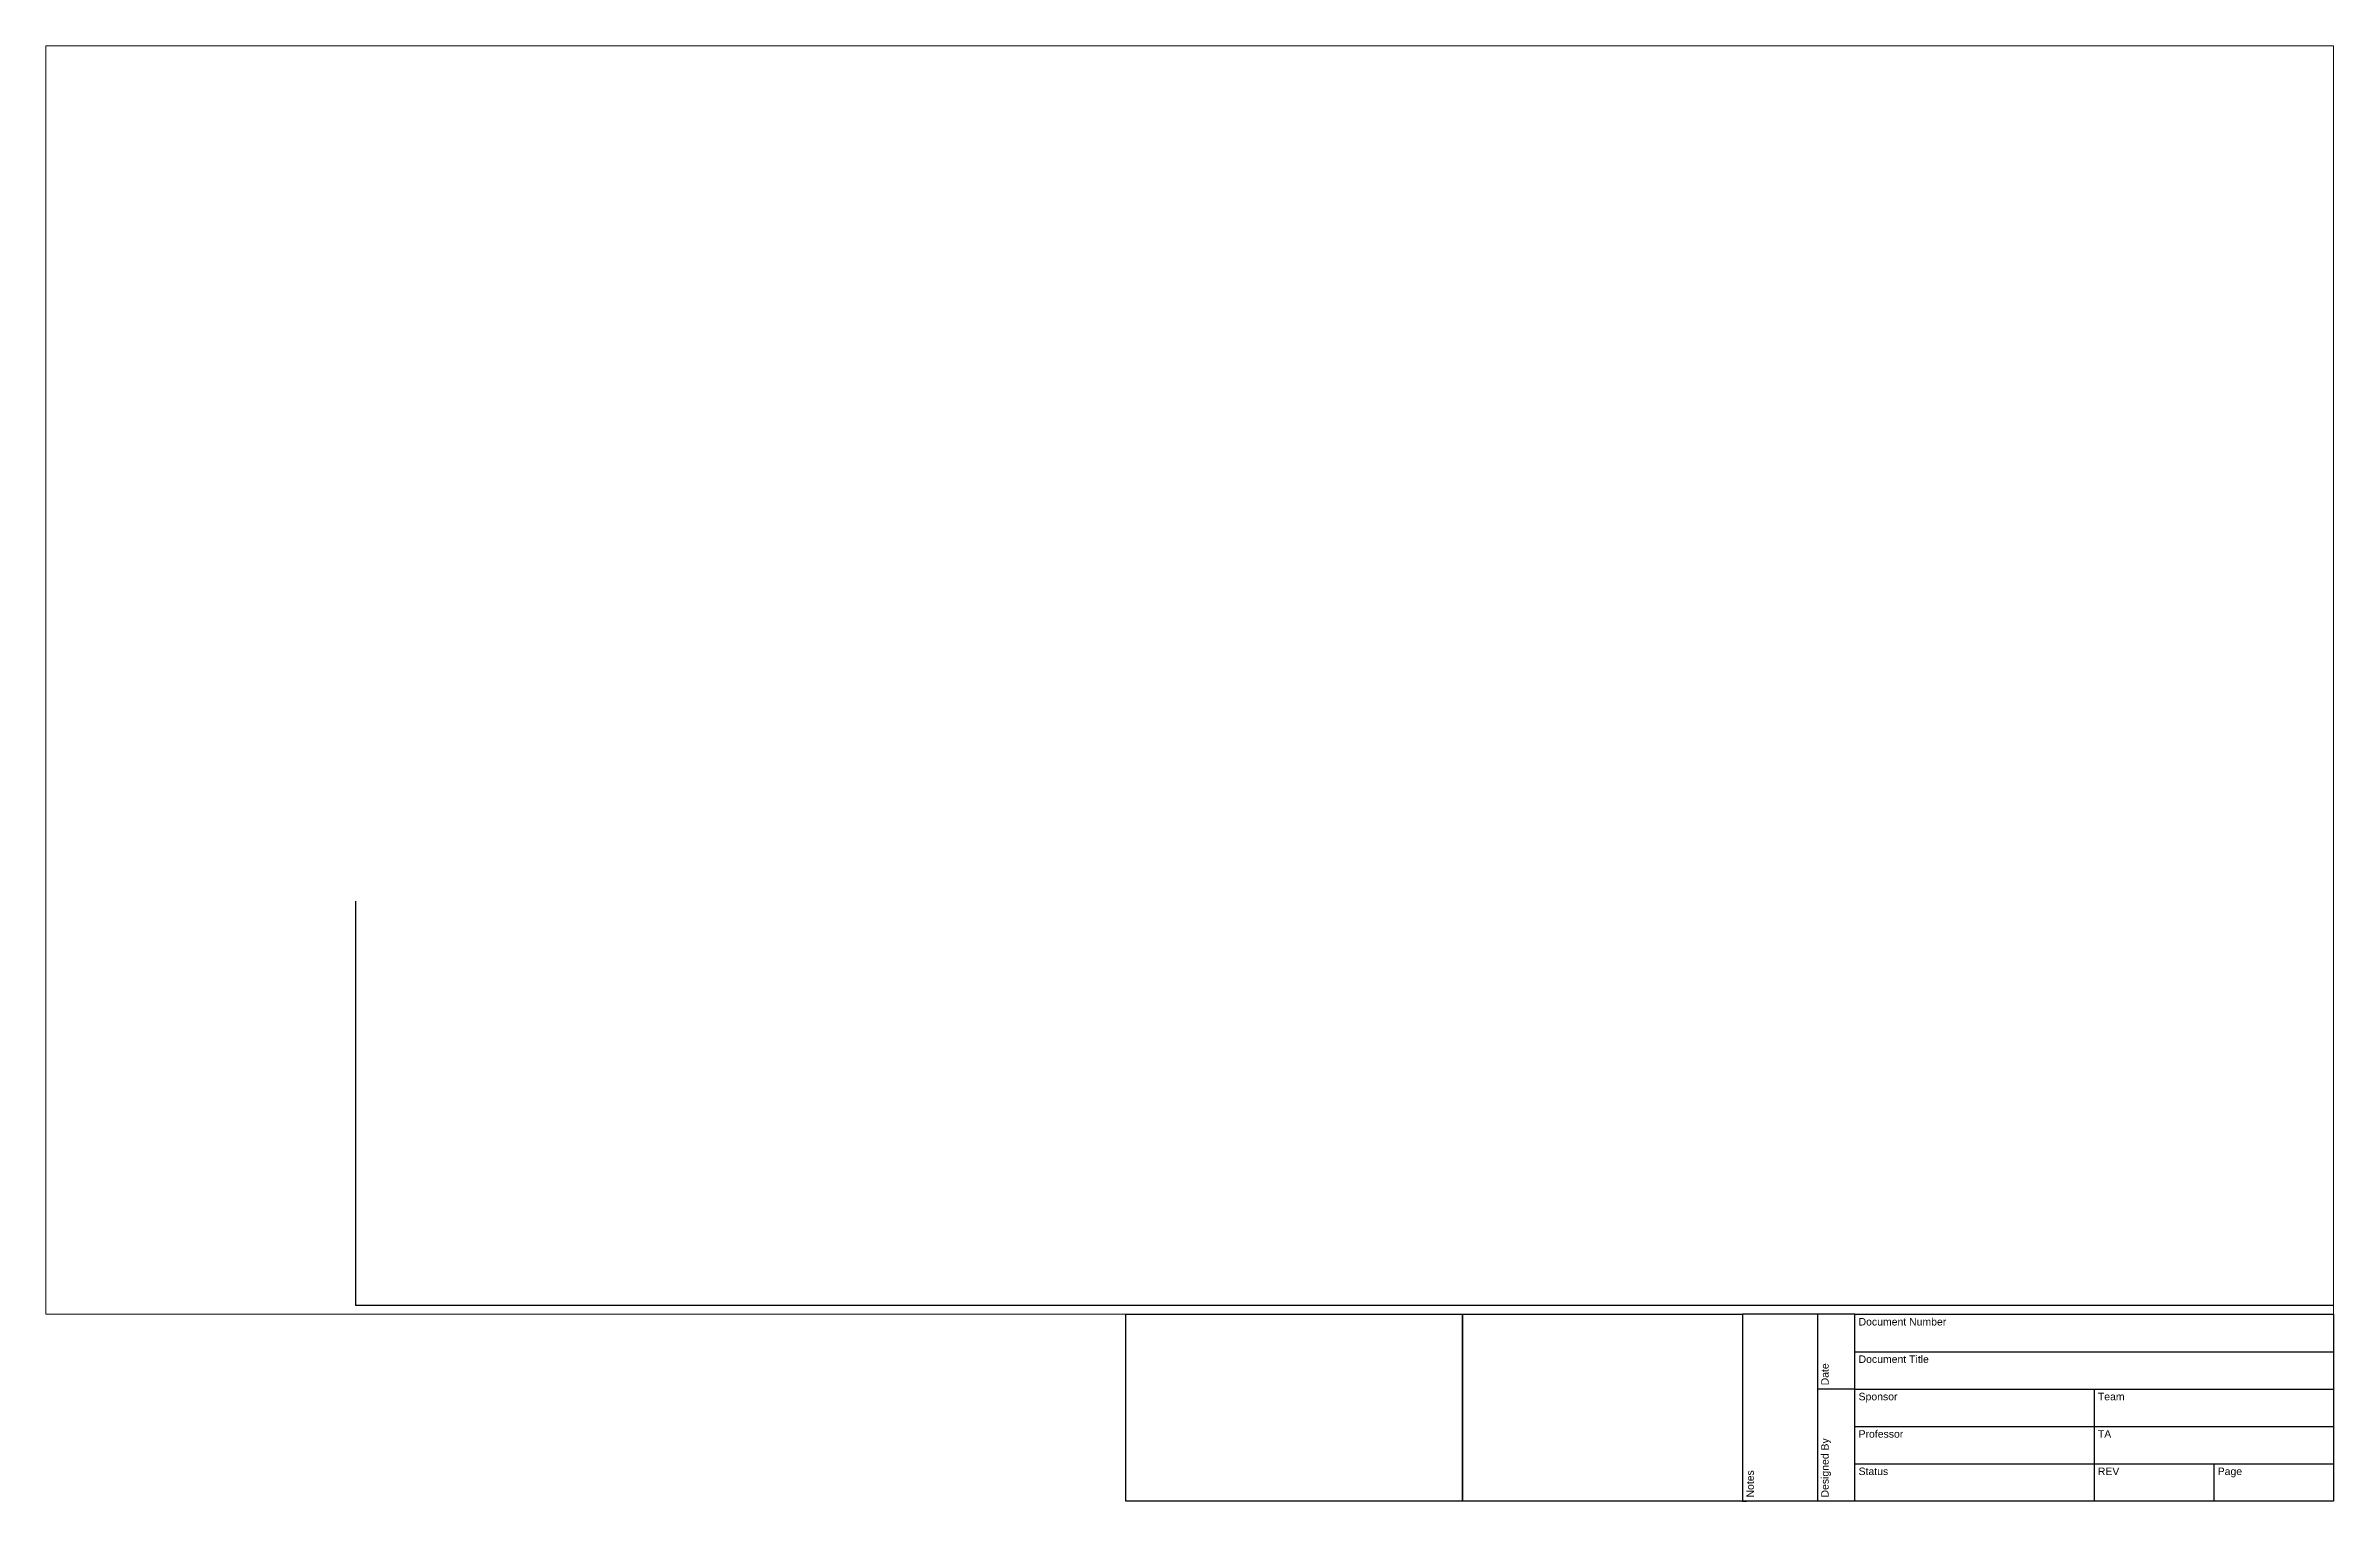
# Paper-space layout 'Layout2' of a CAD drawing. Header units: inches. Extents: x 1.1 to 36.7, y 0.8 to 23.5.
# The model-space entities are those that its viewports show. They can reach past a viewport. Long polylines and large blocks are cut down to what shows.
import ezdxf

# ---------------------------------------------------------------- set-up
doc = ezdxf.new("R2010")
doc.units = ezdxf.units.IN
doc.header["$MEASUREMENT"] = 0
doc.layers.add('titleblock', color=7, linetype='Continuous')
doc.styles.get("Standard").update_dxf_attribs({"font": 'arial.ttf'})
picture_1 = doc.add_image_def('image1.png', size_in_pixel=(547, 365))
picture_2 = doc.add_image_def('image2.png', size_in_pixel=(900, 500))

msp = doc.modelspace()

# ---------------------------------------------------------------- linework, layer by layer
for p in [(0, 2.909), (16.81, 0)]:
    msp.add_line(p, (0, 0))

psp = doc.layouts.new('Layout2')

# ---------------------------------------------------------------- linework, layer by layer
for p, q in [((28.043, 3.711), (27.46, 3.711)), ((27.46, 3.711), (27.46, 0.801)), ((28.625, 3.711), (28.043, 3.711)), ((29.207, 3.711), (28.625, 3.711)), ((28.625, 3.711), (28.625, 0.801)), ((29.207, 3.129), (29.207, 3.711)), ((29.207, 3.711), (36.655, 3.711)), ((29.207, 2.547), (29.207, 3.129)), ((29.207, 3.129), (36.655, 3.129)), ((29.207, 2.547), (28.625, 2.547)), ((29.207, 1.965), (29.207, 2.547)), ((29.207, 2.547), (36.655, 2.547)), ((32.931, 2.547), (32.931, 1.965)), ((29.207, 1.383), (29.207, 1.965)), ((29.207, 1.965), (36.655, 1.965)), ((32.931, 1.965), (32.931, 1.383)), ((29.207, 0.801), (29.207, 1.383)), ((29.207, 1.383), (36.668, 1.383)), ((32.931, 1.383), (32.931, 0.801)), ((34.796, 1.383), (34.796, 0.801)), ((28.043, 0.801), (27.46, 0.801)), ((27.46, 0.801), (27.519, 0.801)), ((28.625, 0.801), (28.043, 0.801)), ((29.207, 0.801), (28.625, 0.801))]:
    psp.add_line(p, q)
at = {"layer": 'titleblock'}
psp.add_lwpolyline([(36.655, 3.711), (36.655, 0.801), (29.207, 0.801), (29.207, 3.711)], dxfattribs=at)

# ---------------------------------------------------------------- texts
at = {"attachment_point": 1}
for s, insert, char_height in [('Document Number', (29.265, 3.653), 0.11642), ('Document Title', (29.265, 3.071), 0.11642), ('Sponsor', (29.265, 2.489), 0.1164), ('Team', (32.989, 2.489), 0.1164), ('Professor', (29.265, 1.907), 0.1164), ('TA', (32.989, 1.907), 0.1164), ('Status', (29.265, 1.325), 0.1164), ('REV', (32.989, 1.325), 0.1164), ('Page', (34.854, 1.325), 0.1164)]:
    psp.add_mtext_dynamic_manual_height_columns(s, width=3.66582, gutter_width=2.328, heights=[0], dxfattribs=dict(at, insert=insert, char_height=char_height))
at = {"attachment_point": 1, "rotation": 90}
for s, insert, char_height in [('Date', (28.683, 2.605), 0.1164), ('Designed By', (28.683, 0.859), 0.11642), ('Notes ', (27.519, 0.859), 0.1164)]:
    psp.add_mtext_dynamic_manual_height_columns(s, width=0.97629, gutter_width=2.328, heights=[0], dxfattribs=dict(at, insert=insert, char_height=char_height))

# ---------------------------------------------------------------- pictures from other files: only their frames are drawn
image = psp.add_image(picture_2, insert=(17.863, 0.802), size_in_units=(5.236, 2.909))
image.dxf.flags = 7
image = psp.add_image(picture_1, insert=(23.099, 0.801), size_in_units=(4.362, 2.91))
image.dxf.flags = 7

# ---------------------------------------------------------------- viewports
at = {"layer": '0'}
psp.add_viewport(center=(18.854, 13.585), size=(35.602, 19.74771), view_center_point=(6, 4.5), view_height=9.12736, dxfattribs=at)

doc.saveas('drawing.dxf')
